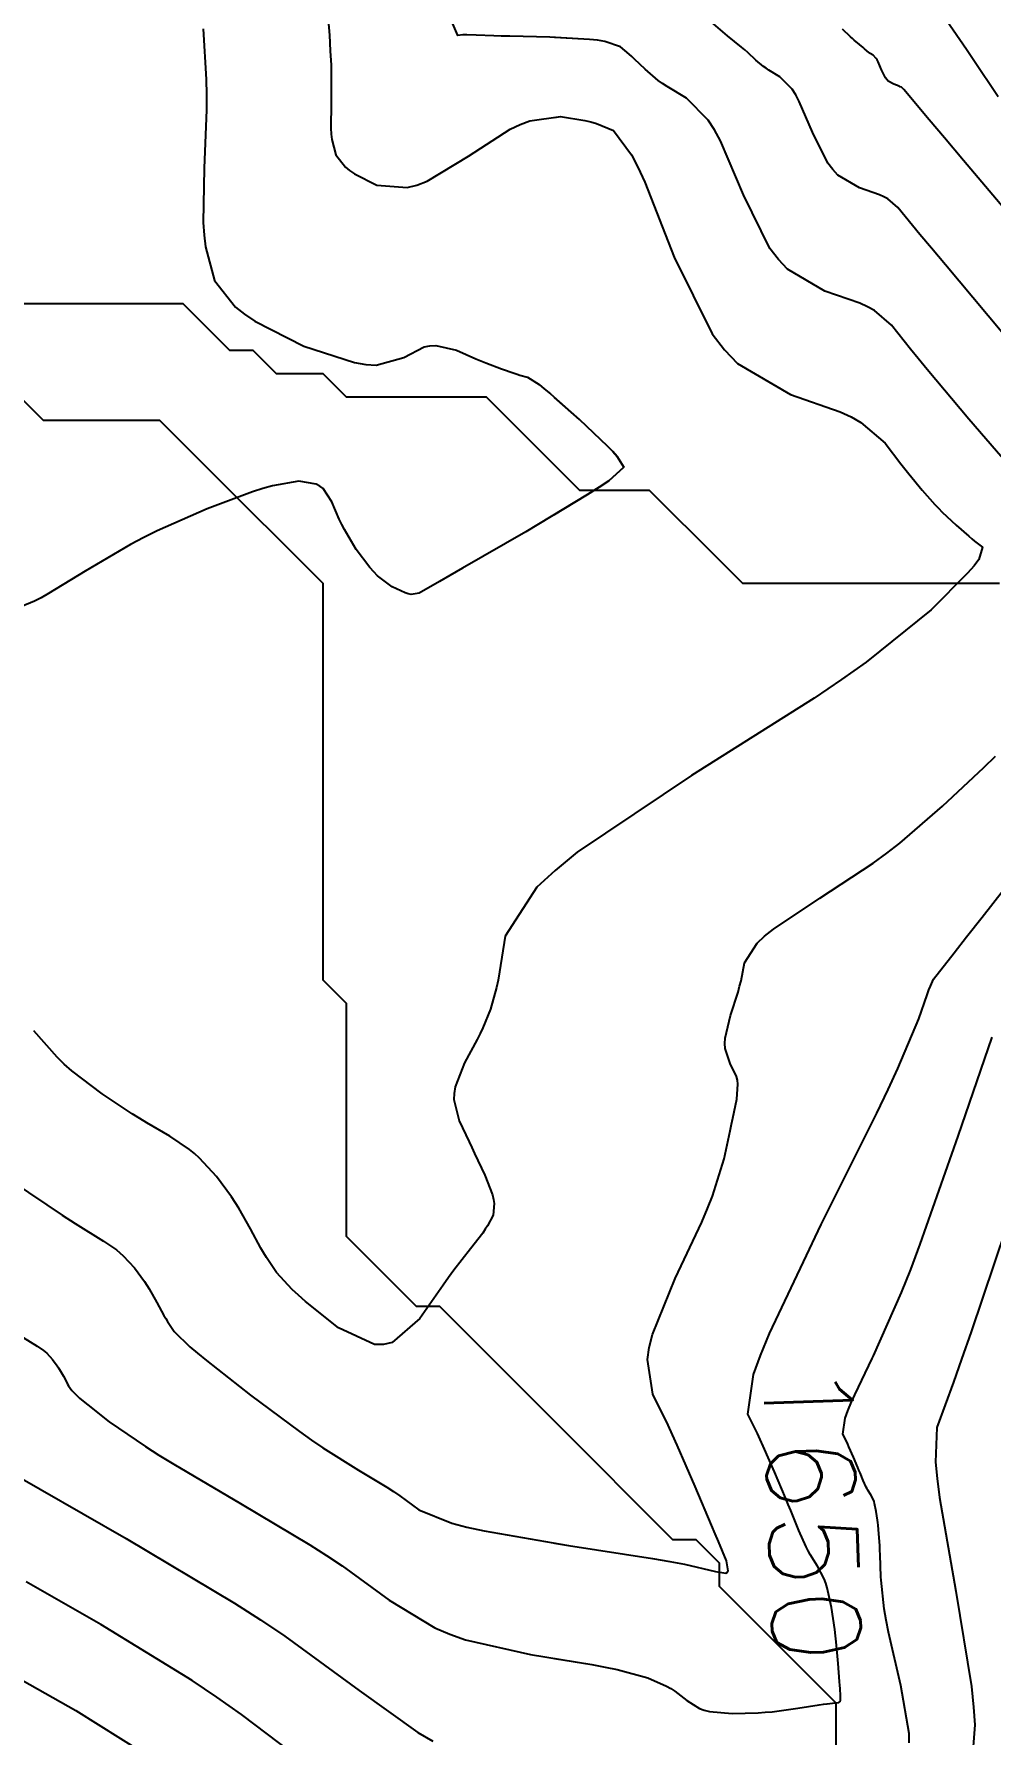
# Model space of a CAD drawing. Header units: metres. Extents: x 837117 to 838479, y 1189012 to 1191015.
# Drawn here: x 837802.6 to 837843.6, y 1190327.7 to 1190400.6 of the extents above; entities that cross this region are included whole.
import ezdxf

# ---------------------------------------------------------------- set-up
doc = ezdxf.new("R2010")
doc.units = ezdxf.units.M
doc.header["$LTSCALE"] = 0.3
for name, color, linetype in [('COTAS 10', 1, 'Continuous'), ('COTAS INT', 252, 'Continuous'), ('DRENAJE', 5, 'Continuous')]:
    doc.layers.add(name, color=color, linetype=linetype)
doc.styles.get("Standard").update_dxf_attribs({"font": 'simplex.shx'})

msp = doc.modelspace()

# ---------------------------------------------------------------- linework, layer by layer
at = {"layer": 'COTAS 10'}
for points in [[(837844.696, 1190387.11), (837841.683, 1190390.684), (837841.084, 1190391.398), (837840.587, 1190391.994), (837839.64, 1190393.152), (837839.217, 1190393.513), (837839.05, 1190393.606), (837838.861, 1190393.696), (837837.998, 1190393.997), (837837.078, 1190394.533), (837836.853, 1190394.771), (837836.641, 1190395.048), (837835.985, 1190396.373), (837835.422, 1190397.698), (837835.27, 1190397.976), (837835.119, 1190398.215), (837834.585, 1190398.754), (837834.109, 1190399.038), (837833.995, 1190399.115), (837833.887, 1190399.192), (837833.562, 1190399.467), (837833.208, 1190399.791), (837833.082, 1190399.899), (837832.945, 1190400.015), (837832.349, 1190400.501), (837831.539, 1190401.19)], [(837844.696, 1190387.11), (837841.683, 1190390.684), (837841.084, 1190391.398), (837840.587, 1190391.994), (837839.64, 1190393.152), (837839.217, 1190393.513), (837839.05, 1190393.606), (837838.861, 1190393.696), (837837.998, 1190393.997), (837837.078, 1190394.533), (837836.853, 1190394.771), (837836.641, 1190395.048), (837835.985, 1190396.373), (837835.422, 1190397.698), (837835.27, 1190397.976), (837835.119, 1190398.215), (837834.585, 1190398.754), (837834.109, 1190399.038), (837833.995, 1190399.115), (837833.887, 1190399.192), (837833.562, 1190399.467), (837833.208, 1190399.791), (837833.082, 1190399.899), (837832.945, 1190400.015), (837832.349, 1190400.501), (837831.539, 1190401.19)], [(837802.148, 1190344.713), (837802.744, 1190344.34), (837803.018, 1190344.158), (837803.09, 1190344.098), (837803.16, 1190344.036), (837803.397, 1190343.777), (837803.606, 1190343.494), (837803.658, 1190343.415), (837803.709, 1190343.336), (837803.87, 1190343.049), (837804.015, 1190342.78), (837804.054, 1190342.712), (837804.094, 1190342.648), (837804.234, 1190342.439), (837804.565, 1190342.118), (837804.724, 1190341.983), (837804.913, 1190341.827), (837805.84, 1190341.099), (837807.384, 1190340.039), (837807.961, 1190339.675), (837808.604, 1190339.281), (837811.466, 1190337.602), (837814.442, 1190335.824), (837815.156, 1190335.367), (837815.822, 1190334.925), (837817.831, 1190333.455), (837819.795, 1190332.265), (837820.432, 1190331.999), (837821.11, 1190331.76), (837823.896, 1190331.129), (837826.525, 1190330.7), (837827.103, 1190330.589), (837827.617, 1190330.482), (837828.932, 1190330.123), (837829.729, 1190329.77), (837829.917, 1190329.666), (837830.09, 1190329.56), (837830.594, 1190329.152), (837831.142, 1190328.809), (837831.343, 1190328.743), (837831.565, 1190328.689), (837832.542, 1190328.599), (837833.653, 1190328.627), (837833.958, 1190328.648), (837834.263, 1190328.675), (837835.358, 1190328.819), (837836.266, 1190328.967), (837836.452, 1190328.994), (837836.611, 1190329.017), (837836.952, 1190329.056), (837837.084, 1190329.068), (837837.11, 1190329.073), (837837.132, 1190329.08), (837837.176, 1190329.113), (837837.188, 1190329.175), (837837.189, 1190329.2), (837837.191, 1190329.229), (837837.19, 1190329.359), (837837.172, 1190329.663), (837837.162, 1190329.802), (837837.15, 1190329.963), (837837.089, 1190330.74), (837836.999, 1190331.673), (837836.969, 1190331.932), (837836.937, 1190332.193), (837836.801, 1190333.139), (837836.619, 1190333.988), (837836.557, 1190334.188), (837836.49, 1190334.372), (837836.206, 1190334.908), (837835.891, 1190335.409), (837835.804, 1190335.57), (837835.716, 1190335.742), (837835.402, 1190336.443), (837835.051, 1190337.294), (837834.94, 1190337.559), (837834.823, 1190337.837), (837834.353, 1190338.95), (837833.869, 1190340.059), (837833.744, 1190340.335), (837833.622, 1190340.597), (837833.215, 1190341.429), (837833.464, 1190343.128), (837833.757, 1190343.936), (837834.147, 1190344.89), (837835.603, 1190347.955), (837836.363, 1190349.556), (837838.738, 1190354.327), (837839.228, 1190355.348), (837839.645, 1190356.238), (837840.549, 1190358.367), (837840.906, 1190359.407), (837840.979, 1190359.611), (837841.041, 1190359.778), (837841.171, 1190360.078), (837842.057, 1190361.2), (837842.595, 1190361.885), (837843.26, 1190362.734), (837846.721, 1190367.154)], [(837824.923, 1190330.961), (837826.525, 1190330.7), (837827.103, 1190330.589), (837827.617, 1190330.482), (837828.932, 1190330.123), (837829.729, 1190329.77), (837829.917, 1190329.666), (837830.09, 1190329.56), (837830.594, 1190329.152), (837831.142, 1190328.809), (837831.343, 1190328.743), (837831.565, 1190328.689), (837832.542, 1190328.599), (837833.653, 1190328.627), (837833.958, 1190328.648), (837834.263, 1190328.675), (837835.358, 1190328.819), (837836.266, 1190328.967), (837836.452, 1190328.994), (837836.611, 1190329.017), (837836.952, 1190329.056), (837837.084, 1190329.068), (837837.11, 1190329.073), (837837.132, 1190329.08), (837837.176, 1190329.113), (837837.188, 1190329.175), (837837.189, 1190329.2), (837837.191, 1190329.229), (837837.19, 1190329.359), (837837.172, 1190329.663), (837837.162, 1190329.802), (837837.15, 1190329.963), (837837.089, 1190330.74), (837836.999, 1190331.673), (837836.969, 1190331.932), (837836.937, 1190332.193), (837836.801, 1190333.139), (837836.619, 1190333.988), (837836.557, 1190334.188), (837836.49, 1190334.372), (837836.206, 1190334.908), (837835.891, 1190335.409), (837835.804, 1190335.57), (837835.716, 1190335.742), (837835.402, 1190336.443), (837835.051, 1190337.294), (837834.94, 1190337.559), (837834.823, 1190337.837), (837834.353, 1190338.95), (837833.869, 1190340.059), (837833.744, 1190340.335), (837833.622, 1190340.597), (837833.215, 1190341.429), (837833.464, 1190343.128), (837833.757, 1190343.936), (837834.147, 1190344.89), (837835.603, 1190347.955), (837836.363, 1190349.556), (837838.738, 1190354.327), (837839.228, 1190355.348), (837839.645, 1190356.238), (837840.549, 1190358.367), (837840.906, 1190359.407), (837840.979, 1190359.611), (837841.041, 1190359.778), (837841.171, 1190360.078), (837842.057, 1190361.2), (837842.595, 1190361.885), (837843.26, 1190362.734), (837846.721, 1190367.154)]]:
    msp.add_lwpolyline(points, dxfattribs=at)
at = {"layer": 'COTAS INT'}
for points in [[(837815.019, 1190403.517), (837815.273, 1190400.532), (837815.315, 1190399.859), (837815.344, 1190399.253), (837815.346, 1190397.617), (837815.33, 1190396.546), (837815.347, 1190396.295), (837815.374, 1190396.065), (837815.549, 1190395.399), (837815.964, 1190394.874), (837816.142, 1190394.733), (837816.347, 1190394.594), (837817.315, 1190394.104), (837818.615, 1190394.003), (837819.029, 1190394.11), (837819.467, 1190394.274), (837821.243, 1190395.352), (837823.02, 1190396.498), (837823.459, 1190396.705), (837823.874, 1190396.865), (837825.18, 1190397.047), (837826.232, 1190396.876), (837826.486, 1190396.814), (837826.724, 1190396.745), (837827.453, 1190396.446), (837828.233, 1190395.406), (837828.503, 1190394.871), (837828.798, 1190394.229), (837830.058, 1190391.019), (837831.684, 1190387.739), (837832.208, 1190387.053), (837832.764, 1190386.463), (837835.042, 1190385.137), (837837.179, 1190384.392), (837837.647, 1190384.169), (837838.061, 1190383.938), (837839.109, 1190383.044), (837839.775, 1190382.162), (837839.948, 1190381.939), (837840.116, 1190381.726), (837840.682, 1190381.033), (837841.231, 1190380.418), (837841.388, 1190380.254), (837841.547, 1190380.093), (837842.139, 1190379.532), (837842.683, 1190379.056), (837842.811, 1190378.949), (837842.93, 1190378.851), (837843.278, 1190378.587), (837843.115, 1190378.056), (837842.911, 1190377.791), (837842.638, 1190377.475), (837841.08, 1190375.908), (837838.284, 1190373.661), (837837.23, 1190372.916), (837836.056, 1190372.119), (837830.806, 1190368.798), (837825.904, 1190365.512), (837824.949, 1190364.736), (837824.169, 1190364.019), (837822.805, 1190361.917), (837822.572, 1190360.388), (837822.506, 1190360.033), (837822.438, 1190359.708), (837822.186, 1190358.78), (837821.858, 1190357.98), (837821.742, 1190357.736), (837821.616, 1190357.482), (837821.071, 1190356.48), (837820.661, 1190355.45), (837820.619, 1190355.178), (837820.609, 1190354.911), (837820.833, 1190353.995)], [(837841.285, 1190401.827), (837842.304, 1190400.355), (837842.591, 1190399.932), (837842.88, 1190399.503), (837843.941, 1190397.901)], [(837841.285, 1190401.827), (837842.304, 1190400.355), (837842.591, 1190399.932), (837842.88, 1190399.503), (837843.941, 1190397.901)], [(837809.862, 1190400.803), (837809.992, 1190398.628), (837810.002, 1190397.988), (837810.001, 1190397.332), (837809.904, 1190394.83), (837809.867, 1190392.505), (837809.905, 1190391.962), (837809.962, 1190391.462), (837810.343, 1190390.017), (837811.243, 1190388.88), (837811.629, 1190388.573), (837812.074, 1190388.27), (837814.175, 1190387.207), (837816.346, 1190386.5), (837816.836, 1190386.422), (837817.277, 1190386.395), (837818.466, 1190386.721), (837819.343, 1190387.17), (837819.587, 1190387.221), (837819.831, 1190387.238), (837820.72, 1190387.035), (837821.559, 1190386.66), (837821.772, 1190386.57), (837821.977, 1190386.485), (837822.648, 1190386.228), (837823.195, 1190386.041), (837823.322, 1190385.999), (837823.438, 1190385.963), (837823.766, 1190385.871), (837824.266, 1190385.556), (837824.489, 1190385.379), (837824.749, 1190385.163), (837825.997, 1190384.06), (837827.194, 1190382.921), (837827.422, 1190382.682), (837827.606, 1190382.477), (837827.897, 1190382.012), (837827.252, 1190381.438), (837826.845, 1190381.163), (837826.34, 1190380.839), (837823.69, 1190379.251), (837820.985, 1190377.682), (837820.445, 1190377.37), (837819.996, 1190377.11), (837819.127, 1190376.615), (837818.78, 1190376.566), (837818.659, 1190376.589), (837818.528, 1190376.627), (837817.964, 1190376.895), (837817.343, 1190377.365), (837817.175, 1190377.53), (837817.01, 1190377.711), (837816.427, 1190378.493), (837815.921, 1190379.342), (837815.803, 1190379.565), (837815.694, 1190379.784), (837815.383, 1190380.532), (837815.013, 1190381.102), (837814.868, 1190381.208), (837814.705, 1190381.292), (837813.96, 1190381.411), (837812.831, 1190381.215), (837812.425, 1190381.1), (837811.979, 1190380.96), (837810.032, 1190380.236), (837807.885, 1190379.282), (837807.314, 1190378.997), (837806.752, 1190378.703), (837804.805, 1190377.565), (837803.236, 1190376.602), (837802.913, 1190376.419), (837802.638, 1190376.271), (837802.047, 1190376.038)], [(837844.607, 1190381.866), (837842.689, 1190384.071), (837840.9, 1190386.205), (837840.516, 1190386.669), (837840.181, 1190387.078), (837839.375, 1190388.098), (837838.639, 1190388.726), (837838.348, 1190388.888), (837838.02, 1190389.044), (837836.52, 1190389.567), (837834.921, 1190390.498), (837834.53, 1190390.912), (837834.162, 1190391.393), (837833.022, 1190393.696), (837832.044, 1190396), (837831.779, 1190396.482), (837831.517, 1190396.897), (837830.589, 1190397.835), (837829.762, 1190398.328), (837829.562, 1190398.462), (837829.376, 1190398.596), (837828.811, 1190399.074), (837828.356, 1190399.508), (837828.24, 1190399.615), (837828.127, 1190399.716), (837827.753, 1190400.032), (837827.077, 1190400.265), (837826.774, 1190400.313), (837826.42, 1190400.355), (837824.726, 1190400.445), (837823.011, 1190400.487), (837822.645, 1190400.497), (837822.325, 1190400.507), (837821.562, 1190400.539), (837821.165, 1190400.554), (837821.075, 1190400.553), (837820.994, 1190400.55), (837820.777, 1190400.523), (837820.53, 1190401.115)], [(837846.702, 1190390.148), (837842.467, 1190395.162), (837841.652, 1190396.128), (837840.993, 1190396.91), (837839.906, 1190398.206), (837839.795, 1190398.3), (837839.751, 1190398.325), (837839.702, 1190398.349), (837839.475, 1190398.427), (837839.234, 1190398.568), (837839.175, 1190398.63), (837839.12, 1190398.703), (837838.948, 1190399.05), (837838.801, 1190399.397), (837838.761, 1190399.47), (837838.721, 1190399.532), (837838.581, 1190399.674), (837838.457, 1190399.748), (837838.427, 1190399.768), (837838.399, 1190399.788), (837838.313, 1190399.86), (837838.221, 1190399.945), (837838.188, 1190399.974), (837838.152, 1190400.004), (837837.996, 1190400.131), (837837.777, 1190400.318), (837837.701, 1190400.386), (837837.618, 1190400.461), (837837.267, 1190400.79)], [(837846.702, 1190390.148), (837842.467, 1190395.162), (837841.652, 1190396.128), (837840.993, 1190396.91), (837839.906, 1190398.206), (837839.795, 1190398.3), (837839.751, 1190398.325), (837839.702, 1190398.349), (837839.475, 1190398.427), (837839.234, 1190398.568), (837839.175, 1190398.63), (837839.12, 1190398.703), (837838.948, 1190399.05), (837838.801, 1190399.397), (837838.761, 1190399.47), (837838.721, 1190399.532), (837838.581, 1190399.674), (837838.457, 1190399.748), (837838.427, 1190399.768), (837838.399, 1190399.788), (837838.313, 1190399.86), (837838.221, 1190399.945), (837838.188, 1190399.974), (837838.152, 1190400.004), (837837.996, 1190400.131), (837837.777, 1190400.318), (837837.701, 1190400.386), (837837.618, 1190400.461), (837837.267, 1190400.79)], [(837844.607, 1190381.866), (837842.689, 1190384.071), (837840.9, 1190386.205), (837840.516, 1190386.669), (837840.181, 1190387.078), (837839.375, 1190388.098), (837838.639, 1190388.726), (837838.348, 1190388.888), (837838.02, 1190389.044), (837836.52, 1190389.567), (837834.921, 1190390.498), (837834.53, 1190390.912), (837834.162, 1190391.393), (837833.022, 1190393.696), (837832.044, 1190396), (837831.779, 1190396.482), (837831.517, 1190396.897), (837830.589, 1190397.835), (837829.762, 1190398.328), (837829.562, 1190398.462), (837829.376, 1190398.596), (837828.811, 1190399.074), (837828.356, 1190399.508), (837828.24, 1190399.615), (837828.127, 1190399.716), (837827.753, 1190400.032), (837827.077, 1190400.265), (837826.774, 1190400.313), (837826.42, 1190400.355), (837824.923, 1190400.435)], [(837824.923, 1190397.011), (837825.18, 1190397.047), (837826.232, 1190396.876), (837826.486, 1190396.814), (837826.724, 1190396.745), (837827.453, 1190396.446), (837828.233, 1190395.406), (837828.503, 1190394.871), (837828.798, 1190394.229), (837830.058, 1190391.019), (837831.684, 1190387.739), (837832.208, 1190387.053), (837832.764, 1190386.463), (837835.042, 1190385.137), (837837.179, 1190384.392), (837837.647, 1190384.169), (837838.061, 1190383.938), (837839.109, 1190383.044), (837839.775, 1190382.162), (837839.948, 1190381.939), (837840.116, 1190381.726), (837840.682, 1190381.033), (837841.231, 1190380.418), (837841.388, 1190380.254), (837841.547, 1190380.093), (837842.139, 1190379.532), (837842.683, 1190379.056), (837842.811, 1190378.949), (837842.93, 1190378.851), (837843.278, 1190378.587), (837843.115, 1190378.056), (837842.911, 1190377.791), (837842.638, 1190377.475), (837841.08, 1190375.908), (837838.284, 1190373.661), (837837.23, 1190372.916), (837836.056, 1190372.119), (837830.806, 1190368.798), (837825.904, 1190365.512), (837824.949, 1190364.736), (837824.169, 1190364.019), (837822.805, 1190361.917), (837822.572, 1190360.388), (837822.506, 1190360.033), (837822.438, 1190359.708), (837822.186, 1190358.78), (837821.858, 1190357.98), (837821.742, 1190357.736), (837821.616, 1190357.482), (837821.071, 1190356.48), (837820.661, 1190355.45), (837820.619, 1190355.178), (837820.609, 1190354.911), (837820.833, 1190353.995), (837821.262, 1190353.103), (837821.382, 1190352.851), (837821.502, 1190352.597), (837821.938, 1190351.664), (837822.261, 1190350.827), (837822.309, 1190350.634), (837822.34, 1190350.457), (837822.302, 1190349.96), (837822.059, 1190349.502), (837821.959, 1190349.35), (837821.846, 1190349.188), (837821.321, 1190348.511), (837820.615, 1190347.6), (837820.388, 1190347.29), (837820.146, 1190346.954), (837819.158, 1190345.53), (837817.965, 1190344.502), (837817.596, 1190344.416), (837817.209, 1190344.415), (837815.667, 1190345.126), (837814.253, 1190346.263), (837813.946, 1190346.53), (837813.676, 1190346.777), (837813.009, 1190347.494), (837812.578, 1190348.135), (837812.457, 1190348.334), (837812.335, 1190348.542), (837811.891, 1190349.368), (837811.395, 1190350.25), (837811.241, 1190350.493), (837811.079, 1190350.736), (837810.437, 1190351.607), (837809.709, 1190352.399), (837809.495, 1190352.593), (837809.274, 1190352.774), (837808.43, 1190353.336), (837807.448, 1190353.912), (837807.142, 1190354.102), (837806.819, 1190354.306), (837805.529, 1190355.154), (837804.235, 1190356.139), (837803.911, 1190356.429), (837803.602, 1190356.727), (837802.608, 1190357.864)], [(837824.923, 1190379.99), (837826.34, 1190380.839), (837826.845, 1190381.163), (837827.252, 1190381.438), (837827.897, 1190382.012), (837827.606, 1190382.477), (837827.422, 1190382.682), (837827.194, 1190382.921), (837825.997, 1190384.06), (837824.923, 1190385.009)], [(837800.001, 1190352.51), (837803.164, 1190350.394), (837803.817, 1190349.963), (837804.375, 1190349.598), (837805.587, 1190348.838), (837806.146, 1190348.466), (837806.292, 1190348.345), (837806.435, 1190348.217), (837806.917, 1190347.692), (837807.343, 1190347.115), (837807.45, 1190346.954), (837807.552, 1190346.793), (837807.88, 1190346.209), (837808.175, 1190345.661), (837808.256, 1190345.523), (837808.336, 1190345.392), (837808.622, 1190344.966), (837809.295, 1190344.313), (837809.62, 1190344.038), (837810.005, 1190343.721), (837811.893, 1190342.237), (837813.988, 1190340.678), (837814.503, 1190340.314), (837814.99, 1190339.981), (837816.516, 1190339.021), (837817.731, 1190338.295), (837818.022, 1190338.108), (837818.294, 1190337.928), (837819.115, 1190337.328), (837820.52, 1190336.752), (837821.161, 1190336.587), (837821.911, 1190336.42), (837825.53, 1190335.795), (837829.131, 1190335.235), (837829.871, 1190335.108), (837830.498, 1190334.994), (837831.832, 1190334.686), (837832.273, 1190334.616), (837832.336, 1190334.652), (837832.375, 1190334.713), (837832.303, 1190335.134), (837831.953, 1190335.974), (837831.816, 1190336.3), (837831.662, 1190336.665), (837830.961, 1190338.32), (837830.187, 1190340.095), (837829.986, 1190340.536), (837829.792, 1190340.955), (837829.139, 1190342.287), (837828.913, 1190343.771), (837828.987, 1190344.285), (837829.12, 1190344.844), (837830.095, 1190347.239), (837831.245, 1190349.66), (837831.489, 1190350.236), (837831.701, 1190350.771), (837832.194, 1190352.365), (837832.45, 1190353.565), (837832.511, 1190353.852), (837832.569, 1190354.12), (837832.744, 1190354.922), (837832.792, 1190355.569), (837832.769, 1190355.738), (837832.73, 1190355.903), (837832.462, 1190356.463), (837832.238, 1190357.101), (837832.227, 1190357.315), (837832.24, 1190357.546), (837832.471, 1190358.514), (837832.793, 1190359.514), (837832.863, 1190359.765), (837832.923, 1190360.004), (837833.071, 1190360.772), (837833.62, 1190361.62), (837833.935, 1190361.909), (837834.32, 1190362.221), (837836.295, 1190363.545), (837838.584, 1190365.048), (837839.167, 1190365.473), (837839.727, 1190365.902), (837841.567, 1190367.482), (837843.327, 1190369.145), (837843.838, 1190369.626)], [(837824.923, 1190335.9), (837825.53, 1190335.795), (837829.131, 1190335.235), (837829.871, 1190335.108), (837830.498, 1190334.994), (837831.832, 1190334.686), (837832.273, 1190334.616), (837832.336, 1190334.652), (837832.375, 1190334.713), (837832.303, 1190335.134), (837831.953, 1190335.974), (837831.816, 1190336.3), (837831.662, 1190336.665), (837830.961, 1190338.32), (837830.187, 1190340.095), (837829.986, 1190340.536), (837829.792, 1190340.955), (837829.139, 1190342.287), (837828.913, 1190343.771), (837828.987, 1190344.285), (837829.12, 1190344.844), (837830.095, 1190347.239), (837831.245, 1190349.66), (837831.489, 1190350.236), (837831.701, 1190350.771), (837832.194, 1190352.365), (837832.45, 1190353.565), (837832.511, 1190353.852), (837832.569, 1190354.12), (837832.744, 1190354.922), (837832.792, 1190355.569), (837832.769, 1190355.738), (837832.73, 1190355.903), (837832.462, 1190356.463), (837832.238, 1190357.101), (837832.227, 1190357.315), (837832.24, 1190357.546), (837832.471, 1190358.514), (837832.793, 1190359.514), (837832.863, 1190359.765), (837832.923, 1190360.004), (837833.071, 1190360.772), (837833.62, 1190361.62), (837833.935, 1190361.909), (837834.32, 1190362.221), (837836.295, 1190363.545), (837838.584, 1190365.048), (837839.167, 1190365.473), (837839.727, 1190365.902), (837841.567, 1190367.482), (837843.327, 1190369.145), (837843.838, 1190369.626)], [(837840.137, 1190327.336), (837840.133, 1190327.734), (837839.769, 1190329.802), (837839.25, 1190332.076), (837839.149, 1190332.602), (837839.065, 1190333.084), (837838.93, 1190334.317), (837838.915, 1190334.452), (837838.884, 1190335.391), (837838.876, 1190335.602), (837838.867, 1190335.792), (837838.837, 1190336.301), (837838.802, 1190336.674), (837838.79, 1190336.778), (837838.777, 1190336.882), (837838.723, 1190337.26), (837838.65, 1190337.599), (837838.625, 1190337.679), (837838.598, 1190337.752), (837838.485, 1190337.966), (837838.359, 1190338.166), (837838.324, 1190338.231), (837838.289, 1190338.299), (837838.164, 1190338.579), (837838.023, 1190338.919), (837837.979, 1190339.025), (837837.932, 1190339.136), (837837.745, 1190339.581), (837837.551, 1190340.024), (837837.501, 1190340.134), (837837.453, 1190340.238), (837837.29, 1190340.571), (837837.39, 1190341.249), (837837.507, 1190341.572), (837837.662, 1190341.953), (837838.547, 1190343.817), (837838.595, 1190343.924), (837839.805, 1190346.643), (837840.196, 1190347.631), (837840.606, 1190348.709), (837842.238, 1190353.342), (837843.694, 1190357.584)], [(837840.137, 1190327.336), (837840.133, 1190327.734), (837839.769, 1190329.802), (837839.25, 1190332.076), (837839.149, 1190332.602), (837839.065, 1190333.084), (837838.93, 1190334.317), (837838.915, 1190334.452), (837838.884, 1190335.391), (837838.876, 1190335.602), (837838.867, 1190335.792), (837838.837, 1190336.301), (837838.802, 1190336.674), (837838.79, 1190336.778), (837838.777, 1190336.882), (837838.723, 1190337.26), (837838.65, 1190337.599), (837838.625, 1190337.679), (837838.598, 1190337.752), (837838.485, 1190337.966), (837838.359, 1190338.166), (837838.324, 1190338.231), (837838.289, 1190338.299), (837838.164, 1190338.579), (837838.023, 1190338.919), (837837.979, 1190339.025), (837837.932, 1190339.136), (837837.745, 1190339.581), (837837.551, 1190340.024), (837837.501, 1190340.134), (837837.453, 1190340.238), (837837.29, 1190340.571), (837837.39, 1190341.249), (837837.507, 1190341.572), (837837.662, 1190341.953), (837838.547, 1190343.817), (837838.595, 1190343.924), (837839.805, 1190346.643), (837840.196, 1190347.631), (837840.606, 1190348.709), (837842.238, 1190353.342), (837843.694, 1190357.584)], [(837844.78, 1190350.852), (837842.784, 1190344.96), (837842.377, 1190343.779), (837842.034, 1190342.792), (837841.32, 1190340.852), (837841.261, 1190339.372), (837841.33, 1190338.675), (837841.436, 1190337.853), (837842.129, 1190333.847), (837842.802, 1190329.752), (837842.896, 1190328.875), (837842.95, 1190328.109), (837842.81, 1190326.266)], [(837844.78, 1190350.852), (837842.784, 1190344.96), (837842.377, 1190343.779), (837842.034, 1190342.792), (837841.32, 1190340.852), (837841.261, 1190339.372), (837841.33, 1190338.675), (837841.436, 1190337.853), (837842.129, 1190333.847), (837842.802, 1190329.752), (837842.896, 1190328.875), (837842.95, 1190328.109), (837842.81, 1190326.266)], [(837801.015, 1190339.269), (837806.555, 1190336.104), (837811.204, 1190333.323), (837812.324, 1190332.605), (837813.371, 1190331.909), (837816.548, 1190329.582), (837819.069, 1190327.777), (837819.703, 1190327.41)], [(837815.265, 1190325.709), (837811.508, 1190328.558), (837810.451, 1190329.296), (837809.386, 1190330.012), (837805.479, 1190332.415), (837802.271, 1190334.244)], [(837802.107, 1190330.031), (837804.403, 1190328.726), (837807.283, 1190326.93)]]:
    msp.add_lwpolyline(points, dxfattribs=at)
at = {"layer": 'DRENAJE'}
for points in [[(837843.999, 1190377.025, 0), (837843, 1190377.025, 0), (837842, 1190377.025, 0), (837841, 1190377.025, 0), (837840.001, 1190377.025, 0), (837839.001, 1190377.025, 0), (837838.001, 1190377.025, 0), (837837.002, 1190377.025, 0), (837836.002, 1190377.025, 0), (837835.002, 1190377.025, 0), (837834.003, 1190377.025, 0), (837833.003, 1190377.025, 0), (837832.003, 1190378.025, 0), (837831.004, 1190379.025, 0), (837830.004, 1190380.024, 0), (837829.004, 1190381.024, 0), (837828.005, 1190381.024, 0), (837827.005, 1190381.024, 0), (837826.005, 1190381.024, 0), (837825.006, 1190382.024, 0), (837824.006, 1190383.023, 0), (837823.006, 1190384.023, 0), (837822.007, 1190385.023, 0), (837821.007, 1190385.023, 0), (837820.007, 1190385.023, 0), (837819.008, 1190385.023, 0), (837818.008, 1190385.023, 0), (837817.008, 1190385.023, 0), (837816.009, 1190385.023, 0), (837815.009, 1190386.022, 0), (837814.009, 1190386.022, 0), (837813.01, 1190386.022, 0), (837812.01, 1190387.022, 0), (837811.01, 1190387.022, 0), (837810.011, 1190388.022, 0), (837809.011, 1190389.021, 0), (837808.011, 1190389.021, 0), (837807.012, 1190389.021, 0), (837806.012, 1190389.021, 0), (837805.012, 1190389.021, 0), (837804.013, 1190389.021, 0), (837803.013, 1190389.021, 0), (837802.013, 1190389.021, 0)], [(837837.002, 1190327.042, 0), (837837.002, 1190328.042, 0), (837837.002, 1190329.042, 0), (837836.002, 1190330.041, 0), (837835.002, 1190331.041, 0), (837834.003, 1190332.041, 0), (837833.003, 1190333.04, 0), (837832.003, 1190334.04, 0), (837832.003, 1190335.04, 0), (837831.004, 1190336.039, 0), (837830.004, 1190336.039, 0), (837829.004, 1190337.039, 0), (837828.005, 1190338.038, 0), (837827.005, 1190339.038, 0), (837826.005, 1190340.038, 0), (837825.006, 1190341.037, 0), (837824.006, 1190342.037, 0), (837823.006, 1190343.037, 0), (837822.007, 1190344.036, 0), (837821.007, 1190345.036, 0), (837820.007, 1190346.036, 0), (837819.008, 1190346.036, 0), (837818.008, 1190347.035, 0), (837817.008, 1190348.035, 0), (837816.009, 1190349.035, 0), (837816.009, 1190350.034, 0), (837816.009, 1190351.034, 0), (837816.009, 1190352.034, 0), (837816.009, 1190353.033, 0), (837816.009, 1190354.033, 0), (837816.009, 1190355.033, 0), (837816.009, 1190356.032, 0), (837816.009, 1190357.032, 0), (837816.009, 1190358.032, 0), (837816.009, 1190359.031, 0), (837815.009, 1190360.031, 0), (837815.009, 1190361.031, 0), (837815.009, 1190362.03, 0), (837815.009, 1190363.03, 0), (837815.009, 1190364.03, 0), (837815.009, 1190365.029, 0), (837815.009, 1190366.029, 0), (837815.009, 1190367.029, 0), (837815.009, 1190368.028, 0), (837815.009, 1190369.028, 0), (837815.009, 1190370.028, 0), (837815.009, 1190371.027, 0), (837815.009, 1190372.027, 0), (837815.009, 1190373.027, 0), (837815.009, 1190374.026, 0), (837815.009, 1190375.026, 0), (837815.009, 1190376.026, 0), (837815.009, 1190377.025, 0), (837814.009, 1190378.025, 0), (837813.01, 1190379.025, 0), (837812.01, 1190380.024, 0), (837811.01, 1190381.024, 0), (837810.011, 1190382.024, 0), (837809.011, 1190383.023, 0), (837808.011, 1190384.023, 0), (837807.012, 1190384.023, 0), (837806.012, 1190384.023, 0), (837805.012, 1190384.023, 0), (837804.013, 1190384.023, 0), (837803.013, 1190384.023, 0), (837802.013, 1190385.023, 0)]]:
    msp.add_polyline3d(points, dxfattribs=at)

# ---------------------------------------------------------------- texts
at = {"layer": 'COTAS 10', "insert": (837833.847, 1190343.684), "char_height": 3.8, "attachment_point": 7, "rotation": 272.03645}
msp.add_mtext('1650', dxfattribs=at)
msp.add_mtext('1650', dxfattribs=at)

doc.saveas('drawing.dxf')
